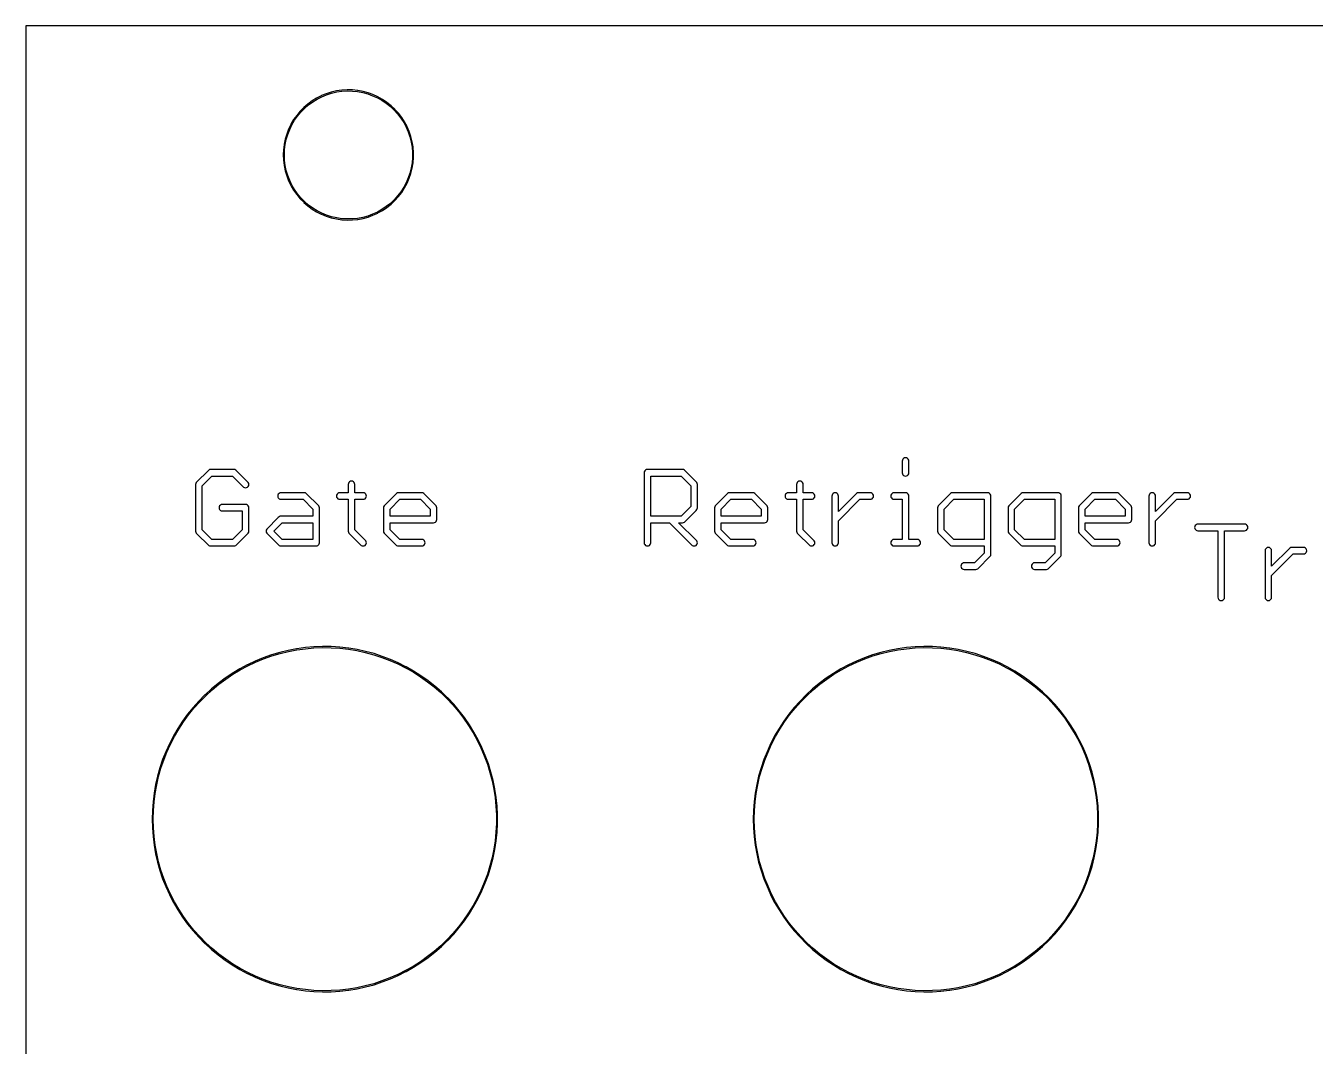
# Model space of a CAD drawing. Extents: x 3 to 66, y 0 to 129.
# Drawn here: x 2.71 to 32.67, y 105.1 to 128.82 of the extents above; entities that cross this region are included whole.
import ezdxf

# ---------------------------------------------------------------- set-up
doc = ezdxf.new("R2010")
doc.units = 0

msp = doc.modelspace()

# ---------------------------------------------------------------- linework, layer by layer
at = {"color": 34, "true_color": 0x008000}
for points in [[(2.7051, 0.3175, 0), (63.32474, 0.3175, 0), (63.32474, 128.81864, 0), (2.7051, 128.81864, 0), (2.7051, 0.3175, 0)], [(10.05078, 127.32257, 0), (9.92886, 127.30479, 0), (9.92493, 127.30417, 0), (9.80555, 127.27623, 0), (9.68871, 127.24067, 0), (9.57441, 127.19495, 0), (9.57086, 127.19315, 0), (9.46165, 127.13727, 0), (9.35751, 127.07377, 0), (9.26099, 127.00011, 0), (9.16701, 126.91883, 0), (9.16419, 126.91602, 0), (9.16418, 126.916, 0), (9.07784, 126.82966, 0), (9.00164, 126.73568, 0), (8.93052, 126.63662, 0), (8.86702, 126.52994, 0), (8.86522, 126.5264, 0), (8.81442, 126.41464, 0), (8.7687, 126.30034, 0), (8.73568, 126.1835, 0), (8.71027, 126.06412, 0), (8.70965, 126.0602, 0), (8.69441, 125.93828, 0), (8.68934, 125.81636, 0), (8.69441, 125.69443, 0), (8.70965, 125.57252, 0), (8.71027, 125.56859, 0), (8.73568, 125.44921, 0), (8.7687, 125.33237, 0), (8.81442, 125.21807, 0), (8.86522, 125.10631, 0), (8.86702, 125.10277, 0), (8.93052, 124.99609, 0), (9.00164, 124.89703, 0), (9.07784, 124.80305, 0), (9.16418, 124.71671, 0), (9.16419, 124.71669, 0), (9.16701, 124.71388, 0), (9.26099, 124.6326, 0), (9.35751, 124.55894, 0), (9.46165, 124.49544, 0), (9.57086, 124.43956, 0), (9.57441, 124.43776, 0), (9.68871, 124.39204, 0), (9.80555, 124.35648, 0), (9.92493, 124.32854, 0), (9.92886, 124.32792, 0), (10.05078, 124.31013, 0), (10.1727, 124.30252, 0), (10.29462, 124.30506, 0), (10.41654, 124.31776, 0), (10.42046, 124.31838, 0), (10.54238, 124.34124, 0), (10.65922, 124.37172, 0), (10.77352, 124.4149, 0), (10.88528, 124.4657, 0), (10.88882, 124.4675, 0), (10.9955, 124.52592, 0), (11.0971, 124.5945, 0), (11.19362, 124.6707, 0), (11.28252, 124.75452, 0), (11.28533, 124.75733, 0), (11.36661, 124.84877, 0), (11.44281, 124.94529, 0), (11.50885, 125.04943, 0), (11.56473, 125.15865, 0), (11.56653, 125.16219, 0), (11.61733, 125.27395, 0), (11.65543, 125.38825, 0), (11.68591, 125.50763, 0), (11.70623, 125.62955, 0), (11.70686, 125.63348, 0), (11.71702, 125.75539, 0), (11.71702, 125.87732, 0), (11.70686, 125.99924, 0), (11.70623, 126.00316, 0), (11.68591, 126.12508, 0), (11.65543, 126.24446, 0), (11.61733, 126.35876, 0), (11.56653, 126.47052, 0), (11.56473, 126.47406, 0), (11.50885, 126.58328, 0), (11.44281, 126.68742, 0), (11.36661, 126.78394, 0), (11.28533, 126.87538, 0), (11.28252, 126.87819, 0), (11.19362, 126.96201, 0), (11.0971, 127.03821, 0), (10.9955, 127.10679, 0), (10.88882, 127.16521, 0), (10.88528, 127.16701, 0), (10.77352, 127.21781, 0), (10.65922, 127.26099, 0), (10.54238, 127.29147, 0), (10.42046, 127.31433, 0), (10.41654, 127.31495, 0), (10.29462, 127.32766, 0), (10.1727, 127.3302, 0), (10.05078, 127.32257, 0)], [(10.41514, 124.343, 0), (10.29462, 124.33045, 0), (10.1727, 124.32792, 0), (10.05078, 124.33553, 0), (9.93221, 124.35282, 0), (9.8134, 124.38063, 0), (9.69656, 124.41619, 0), (9.58236, 124.46187, 0), (9.47658, 124.51599, 0), (9.37243, 124.57949, 0), (9.27591, 124.65315, 0), (9.18194, 124.73443, 0), (9.18192, 124.73444, 0), (9.09839, 124.81798, 0), (9.02219, 124.91196, 0), (8.95107, 125.01102, 0), (8.88838, 125.11634, 0), (8.83857, 125.22592, 0), (8.79285, 125.34022, 0), (8.75982, 125.45706, 0), (8.73472, 125.57507, 0), (8.71982, 125.69443, 0), (8.71474, 125.81636, 0), (8.71982, 125.93828, 0), (8.73472, 126.05763, 0), (8.75982, 126.17565, 0), (8.79285, 126.29249, 0), (8.83857, 126.40679, 0), (8.88838, 126.51637, 0), (8.95107, 126.62169, 0), (9.02219, 126.72075, 0), (9.09839, 126.81473, 0), (9.18192, 126.89827, 0), (9.18194, 126.89828, 0), (9.27591, 126.97956, 0), (9.37243, 127.05322, 0), (9.47658, 127.11672, 0), (9.58236, 127.17084, 0), (9.69656, 127.21652, 0), (9.8134, 127.25208, 0), (9.93221, 127.27989, 0), (10.05078, 127.29718, 0), (10.1727, 127.3048, 0), (10.29462, 127.30226, 0), (10.41514, 127.28971, 0), (10.53453, 127.26732, 0), (10.65137, 127.23684, 0), (10.76567, 127.19366, 0), (10.87594, 127.14354, 0), (10.98057, 127.08624, 0), (11.08217, 127.01766, 0), (11.17869, 126.94146, 0), (11.26566, 126.85946, 0), (11.34606, 126.76901, 0), (11.42226, 126.67249, 0), (11.4883, 126.56835, 0), (11.54247, 126.46247, 0), (11.59318, 126.35091, 0), (11.63128, 126.23661, 0), (11.66176, 126.11723, 0), (11.68148, 125.99894, 0), (11.69161, 125.87732, 0), (11.69161, 125.75539, 0), (11.68147, 125.63376, 0), (11.66176, 125.51548, 0), (11.63128, 125.3961, 0), (11.59318, 125.2818, 0), (11.54247, 125.17024, 0), (11.4883, 125.06436, 0), (11.42226, 124.96022, 0), (11.34606, 124.8637, 0), (11.26566, 124.77325, 0), (11.17869, 124.69125, 0), (11.08217, 124.61505, 0), (10.98057, 124.54647, 0), (10.87594, 124.48917, 0), (10.76567, 124.43905, 0), (10.65137, 124.39587, 0), (10.53453, 124.36539, 0), (10.41514, 124.343, 0)], [(23.15209, 118.35384, 0), (23.17564, 118.35756, 0), (23.19688, 118.36839, 0), (23.21374, 118.38525, 0), (23.22457, 118.40649, 0), (23.22829, 118.43004, 0), (23.22829, 118.70182, 0), (23.22457, 118.72536, 0), (23.21374, 118.7466, 0), (23.19688, 118.76346, 0), (23.17564, 118.77429, 0), (23.15209, 118.77802, 0), (23.12855, 118.77429, 0), (23.10731, 118.76346, 0), (23.09045, 118.7466, 0), (23.07962, 118.72536, 0), (23.07589, 118.70182, 0), (23.07589, 118.43004, 0), (23.07962, 118.40649, 0), (23.09045, 118.38525, 0), (23.10731, 118.36839, 0), (23.12855, 118.35756, 0), (23.15209, 118.35384, 0)], [(7.27202, 117.69344, 0), (7.24847, 117.68971, 0), (7.22723, 117.67888, 0), (7.21037, 117.66202, 0), (7.19954, 117.64078, 0), (7.19582, 117.61724, 0), (7.19954, 117.59369, 0), (7.21037, 117.57245, 0), (7.22723, 117.55559, 0), (7.24847, 117.54476, 0), (7.27202, 117.54104, 0), (7.73683, 117.54104, 0), (7.73683, 117.10419, 0), (7.51117, 116.88064, 0), (7.03032, 116.88064, 0), (6.80466, 117.10419, 0), (6.80466, 118.12803, 0), (7.03047, 118.35384, 0), (7.51102, 118.35384, 0), (7.76825, 118.09661, 0), (7.78949, 118.08578, 0), (7.81303, 118.08206, 0), (7.83658, 118.08578, 0), (7.85782, 118.09661, 0), (7.87468, 118.11347, 0), (7.88551, 118.13471, 0), (7.88923, 118.15826, 0), (7.88551, 118.1818, 0), (7.87468, 118.20304, 0), (7.58604, 118.49168, 0), (7.5648, 118.50251, 0), (7.54125, 118.50624, 0), (7.00024, 118.50624, 0), (6.97669, 118.50251, 0), (6.95545, 118.49168, 0), (6.66681, 118.20304, 0), (6.65598, 118.1818, 0), (6.65226, 118.15826, 0), (6.65226, 117.07368, 0), (6.65598, 117.05013, 0), (6.66681, 117.02889, 0), (6.68367, 117.01203, 0), (6.95545, 116.74279, 0), (6.97669, 116.73196, 0), (7.00024, 116.72824, 0), (7.54125, 116.72824, 0), (7.5648, 116.73196, 0), (7.58604, 116.74279, 0), (7.85782, 117.01203, 0), (7.87468, 117.02889, 0), (7.88551, 117.05013, 0), (7.88923, 117.07368, 0), (7.88923, 117.61724, 0), (7.88551, 117.64078, 0), (7.87468, 117.66202, 0), (7.85782, 117.67888, 0), (7.83658, 117.68971, 0), (7.81303, 117.69344, 0), (7.27202, 117.69344, 0)], [(17.98895, 117.27298, 0), (18.0102, 117.28381, 0), (18.28196, 117.55558, 0), (18.28198, 117.55559, 0), (18.29883, 117.57245, 0), (18.30967, 117.59369, 0), (18.31338, 117.61724, 0), (18.31338, 118.15826, 0), (18.30967, 118.1818, 0), (18.29883, 118.20304, 0), (18.28198, 118.2199, 0), (18.28196, 118.21991, 0), (18.0102, 118.49168, 0), (17.98895, 118.50251, 0), (17.96542, 118.50624, 0), (17.15262, 118.50624, 0), (17.12906, 118.50251, 0), (17.10783, 118.49168, 0), (17.09096, 118.47482, 0), (17.08014, 118.45358, 0), (17.07641, 118.43004, 0), (17.07641, 116.80444, 0), (17.08014, 116.78089, 0), (17.09096, 116.75965, 0), (17.10783, 116.74279, 0), (17.12906, 116.73196, 0), (17.15262, 116.72824, 0), (17.17616, 116.73196, 0), (17.19739, 116.74279, 0), (17.21426, 116.75965, 0), (17.22509, 116.78089, 0), (17.22882, 116.80444, 0), (17.22882, 117.26926, 0), (17.66347, 117.26926, 0), (18.19241, 116.74279, 0), (18.21365, 116.73196, 0), (18.23718, 116.72824, 0), (18.26073, 116.73196, 0), (18.28198, 116.74279, 0), (18.29883, 116.75965, 0), (18.30967, 116.78089, 0), (18.31338, 116.80444, 0), (18.30967, 116.82798, 0), (18.29883, 116.84922, 0), (18.28198, 116.86608, 0), (17.87691, 117.26926, 0), (17.96542, 117.26926, 0), (17.98895, 117.27298, 0)], [(10.54608, 116.72824, 0), (10.56962, 116.73196, 0), (10.59086, 116.74279, 0), (10.60772, 116.75965, 0), (10.61855, 116.78089, 0), (10.62228, 116.80444, 0), (10.61855, 116.82798, 0), (10.60772, 116.84922, 0), (10.59086, 116.86608, 0), (10.3505, 117.10419, 0), (10.3505, 117.81282, 0), (10.54608, 117.81282, 0), (10.56962, 117.81654, 0), (10.59086, 117.82737, 0), (10.60772, 117.84423, 0), (10.61855, 117.86547, 0), (10.62228, 117.88902, 0), (10.61855, 117.91256, 0), (10.60772, 117.9338, 0), (10.59086, 117.95066, 0), (10.56962, 117.96149, 0), (10.54608, 117.96522, 0), (10.3505, 117.96522, 0), (10.3505, 118.15826, 0), (10.34676, 118.1818, 0), (10.33594, 118.20304, 0), (10.31908, 118.2199, 0), (10.29784, 118.23073, 0), (10.2743, 118.23446, 0), (10.25075, 118.23073, 0), (10.22951, 118.2199, 0), (10.21265, 118.20304, 0), (10.20182, 118.1818, 0), (10.1981, 118.15826, 0), (10.1981, 117.96522, 0), (10.0025, 117.96522, 0), (9.97897, 117.96149, 0), (9.95773, 117.95066, 0), (9.94087, 117.9338, 0), (9.93004, 117.91256, 0), (9.92631, 117.88902, 0), (9.93004, 117.86547, 0), (9.94087, 117.84423, 0), (9.95773, 117.82737, 0), (9.97897, 117.81654, 0), (10.0025, 117.81282, 0), (10.1981, 117.81282, 0), (10.1981, 117.07368, 0), (10.20182, 117.05013, 0), (10.21265, 117.02889, 0), (10.22951, 117.01203, 0), (10.50129, 116.74279, 0), (10.52253, 116.73196, 0), (10.54608, 116.72824, 0)], [(17.93519, 117.42166, 0), (17.22882, 117.42166, 0), (17.22882, 118.35384, 0), (17.93518, 118.35384, 0), (18.16099, 118.12803, 0), (18.16099, 117.64746, 0), (17.93519, 117.42166, 0)], [(20.9677, 116.72824, 0), (20.99124, 116.73196, 0), (21.01248, 116.74279, 0), (21.02934, 116.75965, 0), (21.04017, 116.78089, 0), (21.0439, 116.80444, 0), (21.04017, 116.82798, 0), (21.02934, 116.84922, 0), (21.01248, 116.86608, 0), (20.77211, 117.1042, 0), (20.77211, 117.81282, 0), (20.9677, 117.81282, 0), (20.99124, 117.81654, 0), (21.01248, 117.82737, 0), (21.02934, 117.84423, 0), (21.04017, 117.86547, 0), (21.0439, 117.88902, 0), (21.04017, 117.91256, 0), (21.02934, 117.9338, 0), (21.01248, 117.95066, 0), (20.99124, 117.96149, 0), (20.9677, 117.96522, 0), (20.77211, 117.96522, 0), (20.77211, 118.15826, 0), (20.76839, 118.1818, 0), (20.75756, 118.20304, 0), (20.7407, 118.2199, 0), (20.71946, 118.23073, 0), (20.69591, 118.23446, 0), (20.67237, 118.23073, 0), (20.65112, 118.2199, 0), (20.63427, 118.20304, 0), (20.62343, 118.1818, 0), (20.61971, 118.15826, 0), (20.61971, 117.96522, 0), (20.42668, 117.96522, 0), (20.40313, 117.96149, 0), (20.38188, 117.95066, 0), (20.36503, 117.9338, 0), (20.35419, 117.91256, 0), (20.35048, 117.88902, 0), (20.35419, 117.86547, 0), (20.36503, 117.84423, 0), (20.38188, 117.82737, 0), (20.40313, 117.81654, 0), (20.42668, 117.81282, 0), (20.61971, 117.81282, 0), (20.61971, 117.07368, 0), (20.62343, 117.05013, 0), (20.63427, 117.02889, 0), (20.65112, 117.01203, 0), (20.92291, 116.74279, 0), (20.94415, 116.73196, 0), (20.9677, 116.72824, 0)], [(8.63599, 117.96522, 0), (8.61245, 117.96149, 0), (8.59121, 117.95066, 0), (8.57435, 117.9338, 0), (8.56352, 117.91256, 0), (8.55979, 117.88902, 0), (8.56352, 117.86547, 0), (8.57435, 117.84423, 0), (8.59121, 117.82737, 0), (8.61245, 117.81654, 0), (8.63599, 117.81282, 0), (9.14932, 117.81282, 0), (9.37513, 117.587, 0), (9.37513, 117.42166, 0), (8.63599, 117.42166, 0), (8.61245, 117.41793, 0), (8.59121, 117.4071, 0), (8.57435, 117.39024, 0), (8.30511, 117.11846, 0), (8.29428, 117.09722, 0), (8.29055, 117.07368, 0), (8.29428, 117.05013, 0), (8.30511, 117.02889, 0), (8.59121, 116.74279, 0), (8.61245, 116.73196, 0), (8.63599, 116.72824, 0), (9.45133, 116.72824, 0), (9.47488, 116.73196, 0), (9.49612, 116.74279, 0), (9.51298, 116.75965, 0), (9.5238, 116.78089, 0), (9.52753, 116.80444, 0), (9.52753, 117.61724, 0), (9.5238, 117.64078, 0), (9.51298, 117.66202, 0), (9.22434, 117.95066, 0), (9.20309, 117.96149, 0), (9.17955, 117.96522, 0), (8.63599, 117.96522, 0)], [(12.20284, 117.27298, 0), (12.22408, 117.28381, 0), (12.24094, 117.30067, 0), (12.25177, 117.32191, 0), (12.2555, 117.34546, 0), (12.2555, 117.61724, 0), (12.25177, 117.64078, 0), (12.24094, 117.66202, 0), (11.9523, 117.95066, 0), (11.93106, 117.96149, 0), (11.90752, 117.96522, 0), (11.3665, 117.96522, 0), (11.34295, 117.96149, 0), (11.32171, 117.95066, 0), (11.03307, 117.66202, 0), (11.02224, 117.64078, 0), (11.01852, 117.61724, 0), (11.01852, 117.07368, 0), (11.02224, 117.05013, 0), (11.03307, 117.02889, 0), (11.04993, 117.01203, 0), (11.32171, 116.74279, 0), (11.34295, 116.73196, 0), (11.3665, 116.72824, 0), (11.90752, 116.72824, 0), (11.93106, 116.73196, 0), (11.9523, 116.74279, 0), (11.96916, 116.75965, 0), (11.97999, 116.78089, 0), (11.98372, 116.80444, 0), (11.97999, 116.82798, 0), (11.96916, 116.84922, 0), (11.9523, 116.86608, 0), (11.93106, 116.87691, 0), (11.90752, 116.88064, 0), (11.39658, 116.88064, 0), (11.17092, 117.10419, 0), (11.17092, 117.26926, 0), (12.1793, 117.26926, 0), (12.20284, 117.27298, 0)], [(12.1031, 117.42166, 0), (11.17092, 117.42166, 0), (11.17092, 117.58701, 0), (11.39673, 117.81282, 0), (11.87728, 117.81282, 0), (12.1031, 117.587, 0), (12.1031, 117.42166, 0)], [(19.8965, 117.27298, 0), (19.91773, 117.28381, 0), (19.9346, 117.30067, 0), (19.94543, 117.32191, 0), (19.94916, 117.34546, 0), (19.94916, 117.61724, 0), (19.94543, 117.64078, 0), (19.9346, 117.66202, 0), (19.66283, 117.93378, 0), (19.66282, 117.9338, 0), (19.64595, 117.95066, 0), (19.62472, 117.96149, 0), (19.60118, 117.96522, 0), (19.06015, 117.96522, 0), (19.03661, 117.96149, 0), (19.01537, 117.95066, 0), (18.72673, 117.66202, 0), (18.7159, 117.64078, 0), (18.71218, 117.61724, 0), (18.71218, 117.07368, 0), (18.7159, 117.05013, 0), (18.72673, 117.02889, 0), (18.74359, 117.01203, 0), (19.01537, 116.74279, 0), (19.03661, 116.73196, 0), (19.06015, 116.72824, 0), (19.60118, 116.72824, 0), (19.62472, 116.73196, 0), (19.64595, 116.74279, 0), (19.66282, 116.75965, 0), (19.67364, 116.78089, 0), (19.67738, 116.80444, 0), (19.67364, 116.82798, 0), (19.66282, 116.84922, 0), (19.64595, 116.86608, 0), (19.62472, 116.87691, 0), (19.60118, 116.88064, 0), (19.09024, 116.88064, 0), (18.86458, 117.10419, 0), (18.86458, 117.26926, 0), (19.87296, 117.26926, 0), (19.8965, 117.27298, 0)], [(19.79676, 117.42166, 0), (18.86458, 117.42166, 0), (18.86458, 117.58701, 0), (19.09039, 117.81282, 0), (19.57094, 117.81282, 0), (19.79676, 117.587, 0), (19.79676, 117.42166, 0)], [(21.59254, 117.52809, 0), (21.59254, 117.88902, 0), (21.58881, 117.91256, 0), (21.57798, 117.9338, 0), (21.56112, 117.95066, 0), (21.53988, 117.96149, 0), (21.51634, 117.96522, 0), (21.49279, 117.96149, 0), (21.47155, 117.95066, 0), (21.45469, 117.9338, 0), (21.44386, 117.91256, 0), (21.44014, 117.88902, 0), (21.44014, 116.80444, 0), (21.44386, 116.78089, 0), (21.45469, 116.75965, 0), (21.47155, 116.74279, 0), (21.49279, 116.73196, 0), (21.51634, 116.72824, 0), (21.53988, 116.73196, 0), (21.56112, 116.74279, 0), (21.57798, 116.75965, 0), (21.58881, 116.78089, 0), (21.59254, 116.80444, 0), (21.59254, 117.31523, 0), (22.09013, 117.81282, 0), (22.33168, 117.81282, 0), (22.35522, 117.81654, 0), (22.37646, 117.82737, 0), (22.39332, 117.84423, 0), (22.40415, 117.86547, 0), (22.40788, 117.88902, 0), (22.40415, 117.91256, 0), (22.39332, 117.9338, 0), (22.37646, 117.95066, 0), (22.35522, 117.96149, 0), (22.33168, 117.96522, 0), (22.0599, 117.96522, 0), (22.03635, 117.96149, 0), (22.01511, 117.95066, 0), (21.59254, 117.52809, 0)], [(22.88286, 117.96522, 0), (22.85931, 117.96149, 0), (22.83807, 117.95066, 0), (22.82121, 117.9338, 0), (22.81038, 117.91256, 0), (22.80666, 117.88902, 0), (22.81038, 117.86547, 0), (22.82121, 117.84423, 0), (22.83807, 117.82737, 0), (22.85931, 117.81654, 0), (22.88286, 117.81282, 0), (23.07589, 117.81282, 0), (23.07589, 116.88064, 0), (22.88286, 116.88064, 0), (22.85931, 116.87691, 0), (22.83807, 116.86608, 0), (22.82121, 116.84922, 0), (22.81038, 116.82798, 0), (22.80666, 116.80444, 0), (22.81038, 116.78089, 0), (22.82121, 116.75965, 0), (22.83807, 116.74279, 0), (22.85931, 116.73196, 0), (22.88286, 116.72824, 0), (23.42388, 116.72824, 0), (23.44742, 116.73196, 0), (23.46866, 116.74279, 0), (23.48552, 116.75965, 0), (23.49635, 116.78089, 0), (23.50008, 116.80444, 0), (23.49635, 116.82798, 0), (23.48552, 116.84922, 0), (23.46866, 116.86608, 0), (23.44742, 116.87691, 0), (23.42388, 116.88064, 0), (23.22829, 116.88064, 0), (23.22829, 117.88902, 0), (23.22457, 117.91256, 0), (23.21374, 117.9338, 0), (23.19688, 117.95066, 0), (23.17564, 117.96149, 0), (23.15209, 117.96522, 0), (22.88286, 117.96522, 0)], [(25.11874, 116.48787, 0), (25.12957, 116.50911, 0), (25.1333, 116.53266, 0), (25.1333, 117.88902, 0), (25.12957, 117.91256, 0), (25.11874, 117.9338, 0), (25.10188, 117.95066, 0), (25.08064, 117.96149, 0), (25.0571, 117.96522, 0), (24.2443, 117.96522, 0), (24.22075, 117.96149, 0), (24.19951, 117.95066, 0), (23.91087, 117.66202, 0), (23.90004, 117.64078, 0), (23.89632, 117.61724, 0), (23.89632, 117.07368, 0), (23.90004, 117.05013, 0), (23.91087, 117.02889, 0), (23.92773, 117.01203, 0), (24.19951, 116.74279, 0), (24.22075, 116.73196, 0), (24.2443, 116.72824, 0), (24.9809, 116.72824, 0), (24.9809, 116.56289, 0), (24.75509, 116.33708, 0), (24.51608, 116.33708, 0), (24.49253, 116.33335, 0), (24.47129, 116.32252, 0), (24.45443, 116.30566, 0), (24.4436, 116.28442, 0), (24.43988, 116.26088, 0), (24.4436, 116.23733, 0), (24.45443, 116.21609, 0), (24.47129, 116.19923, 0), (24.49253, 116.1884, 0), (24.51608, 116.18468, 0), (24.78532, 116.18468, 0), (24.80886, 116.1884, 0), (24.8301, 116.19923, 0), (25.11874, 116.48787, 0)], [(24.9809, 116.88064, 0), (24.27438, 116.88064, 0), (24.04872, 117.10419, 0), (24.04872, 117.58701, 0), (24.27453, 117.81282, 0), (24.9809, 117.81282, 0), (24.9809, 116.88064, 0)], [(26.75704, 116.48787, 0), (26.76787, 116.50911, 0), (26.77159, 116.53266, 0), (26.77159, 117.88902, 0), (26.76787, 117.91256, 0), (26.75704, 117.9338, 0), (26.74018, 117.95066, 0), (26.71894, 117.96149, 0), (26.69539, 117.96522, 0), (25.88259, 117.96522, 0), (25.85905, 117.96149, 0), (25.83781, 117.95066, 0), (25.54917, 117.66202, 0), (25.53834, 117.64078, 0), (25.53461, 117.61724, 0), (25.53461, 117.07368, 0), (25.53834, 117.05013, 0), (25.54917, 117.02889, 0), (25.56603, 117.01203, 0), (25.83781, 116.74279, 0), (25.85905, 116.73196, 0), (25.88259, 116.72824, 0), (26.61919, 116.72824, 0), (26.61919, 116.56288, 0), (26.39339, 116.33708, 0), (26.15184, 116.33708, 0), (26.12829, 116.33335, 0), (26.10705, 116.32252, 0), (26.09019, 116.30566, 0), (26.07936, 116.28442, 0), (26.07564, 116.26088, 0), (26.07936, 116.23733, 0), (26.09019, 116.21609, 0), (26.10705, 116.19923, 0), (26.12829, 116.1884, 0), (26.15184, 116.18468, 0), (26.42362, 116.18468, 0), (26.44716, 116.1884, 0), (26.4684, 116.19923, 0), (26.75704, 116.48787, 0)], [(26.61919, 116.88064, 0), (25.91268, 116.88064, 0), (25.68701, 117.1042, 0), (25.68701, 117.587, 0), (25.91283, 117.81282, 0), (26.61919, 117.81282, 0), (26.61919, 116.88064, 0)], [(28.3547, 117.27298, 0), (28.37594, 117.28381, 0), (28.3928, 117.30067, 0), (28.40363, 117.32191, 0), (28.40735, 117.34546, 0), (28.40735, 117.61724, 0), (28.40363, 117.64078, 0), (28.3928, 117.66202, 0), (28.12356, 117.9338, 0), (28.1067, 117.95066, 0), (28.08546, 117.96149, 0), (28.06191, 117.96522, 0), (27.51836, 117.96522, 0), (27.49481, 117.96149, 0), (27.47357, 117.95066, 0), (27.18493, 117.66202, 0), (27.1741, 117.64078, 0), (27.17038, 117.61724, 0), (27.17038, 117.07368, 0), (27.1741, 117.05013, 0), (27.18493, 117.02889, 0), (27.20179, 117.01203, 0), (27.47357, 116.74279, 0), (27.49481, 116.73196, 0), (27.51836, 116.72824, 0), (28.06191, 116.72824, 0), (28.08546, 116.73196, 0), (28.1067, 116.74279, 0), (28.12356, 116.75965, 0), (28.13439, 116.78089, 0), (28.13811, 116.80444, 0), (28.13439, 116.82798, 0), (28.12356, 116.84922, 0), (28.1067, 116.86608, 0), (28.08546, 116.87691, 0), (28.06191, 116.88064, 0), (27.54844, 116.88064, 0), (27.32278, 117.10419, 0), (27.32278, 117.26926, 0), (28.33115, 117.26926, 0), (28.3547, 117.27298, 0)], [(28.25495, 117.42166, 0), (27.32278, 117.42166, 0), (27.32278, 117.58701, 0), (27.54859, 117.81282, 0), (28.03139, 117.81282, 0), (28.25495, 117.58715, 0), (28.25495, 117.42166, 0)], [(28.88488, 116.72824, 0), (28.90842, 116.73196, 0), (28.92966, 116.74279, 0), (28.94652, 116.75965, 0), (28.95735, 116.78089, 0), (28.96108, 116.80444, 0), (28.96108, 117.3153, 0), (29.45628, 117.81282, 0), (29.69768, 117.81282, 0), (29.72122, 117.81654, 0), (29.74246, 117.82737, 0), (29.75932, 117.84423, 0), (29.77015, 117.86547, 0), (29.77388, 117.88902, 0), (29.77015, 117.91256, 0), (29.75932, 117.9338, 0), (29.74246, 117.95066, 0), (29.72122, 117.96149, 0), (29.69768, 117.96522, 0), (29.4259, 117.96522, 0), (29.40235, 117.96149, 0), (29.38111, 117.95066, 0), (29.36425, 117.9338, 0), (28.96108, 117.52874, 0), (28.96108, 117.88902, 0), (28.95735, 117.91256, 0), (28.94652, 117.9338, 0), (28.92966, 117.95066, 0), (28.90842, 117.96149, 0), (28.88488, 117.96522, 0), (28.86133, 117.96149, 0), (28.84009, 117.95066, 0), (28.82323, 117.9338, 0), (28.8124, 117.91256, 0), (28.80868, 117.88902, 0), (28.80868, 116.80444, 0), (28.8124, 116.78089, 0), (28.82323, 116.75965, 0), (28.84009, 116.74279, 0), (28.86133, 116.73196, 0), (28.88488, 116.72824, 0)], [(9.37513, 116.88064, 0), (8.66622, 116.88064, 0), (8.47297, 117.07389, 0), (8.66652, 117.26926, 0), (9.37513, 117.26926, 0), (9.37513, 116.88064, 0)], [(29.9466, 117.23623, 0), (29.92305, 117.23251, 0), (29.90181, 117.22168, 0), (29.88495, 117.20482, 0), (29.87412, 117.18358, 0), (29.8704, 117.16003, 0), (29.87412, 117.13649, 0), (29.88495, 117.11525, 0), (29.90181, 117.09839, 0), (29.92305, 117.08756, 0), (29.9466, 117.08383, 0), (30.41141, 117.08383, 0), (30.41141, 115.53444, 0), (30.41514, 115.51089, 0), (30.42597, 115.48965, 0), (30.44283, 115.47279, 0), (30.46407, 115.46196, 0), (30.48761, 115.45824, 0), (30.51116, 115.46196, 0), (30.5324, 115.47279, 0), (30.54926, 115.48965, 0), (30.56009, 115.51089, 0), (30.56381, 115.53444, 0), (30.56381, 117.08383, 0), (31.03118, 117.08383, 0), (31.05472, 117.08756, 0), (31.07596, 117.09839, 0), (31.09282, 117.11525, 0), (31.10365, 117.13649, 0), (31.10738, 117.16003, 0), (31.10365, 117.18358, 0), (31.09282, 117.20482, 0), (31.07596, 117.22168, 0), (31.05472, 117.23251, 0), (31.03118, 117.23623, 0), (29.9466, 117.23623, 0)], [(31.65856, 116.25809, 0), (31.65856, 116.61902, 0), (31.65483, 116.64256, 0), (31.644, 116.6638, 0), (31.62714, 116.68066, 0), (31.6059, 116.69149, 0), (31.58236, 116.69522, 0), (31.55881, 116.69149, 0), (31.53757, 116.68066, 0), (31.52071, 116.6638, 0), (31.50988, 116.64256, 0), (31.50616, 116.61902, 0), (31.50616, 115.53444, 0), (31.50988, 115.51089, 0), (31.52071, 115.48965, 0), (31.53757, 115.47279, 0), (31.55881, 115.46196, 0), (31.58236, 115.45824, 0), (31.6059, 115.46196, 0), (31.62714, 115.47279, 0), (31.644, 115.48965, 0), (31.65483, 115.51089, 0), (31.65856, 115.53444, 0), (31.65856, 116.04523, 0), (32.15615, 116.54282, 0), (32.3977, 116.54282, 0), (32.42123, 116.54654, 0), (32.44248, 116.55737, 0), (32.45933, 116.57423, 0), (32.47017, 116.59547, 0), (32.4739, 116.61902, 0), (32.47017, 116.64256, 0), (32.45933, 116.6638, 0), (32.44248, 116.68066, 0), (32.42123, 116.69149, 0), (32.3977, 116.69522, 0), (32.1259, 116.69522, 0), (32.10237, 116.69149, 0), (32.08113, 116.68066, 0), (31.65856, 116.25809, 0)], [(9.40307, 114.38381, 0), (9.20242, 114.36604, 0), (9.00428, 114.3381, 0), (9.00037, 114.33747, 0), (8.80225, 114.29937, 0), (8.60666, 114.25111, 0), (8.41363, 114.19523, 0), (8.22566, 114.12919, 0), (8.03771, 114.05299, 0), (7.85737, 113.96663, 0), (7.85383, 113.96483, 0), (7.67603, 113.87085, 0), (7.50331, 113.76671, 0), (7.33567, 113.65495, 0), (7.17565, 113.53303, 0), (7.02071, 113.40603, 0), (6.87085, 113.26887, 0), (6.86804, 113.26606, 0), (6.72834, 113.12382, 0), (6.59372, 112.97396, 0), (6.46672, 112.81648, 0), (6.34988, 112.65392, 0), (6.24066, 112.48628, 0), (6.13906, 112.31356, 0), (6.13885, 112.31315, 0), (6.04508, 112.13322, 0), (6.04328, 112.12968, 0), (5.962, 111.9468, 0), (5.8858, 111.76138, 0), (5.8223, 111.57088, 0), (5.76642, 111.37784, 0), (5.72324, 111.18226, 0), (5.68768, 110.98414, 0), (5.68706, 110.98021, 0), (5.66166, 110.77955, 0), (5.64642, 110.5789, 0), (5.64134, 110.37824, 0), (5.64642, 110.17758, 0), (5.66166, 109.97691, 0), (5.68706, 109.77626, 0), (5.68768, 109.77233, 0), (5.72324, 109.57421, 0), (5.76642, 109.37863, 0), (5.8223, 109.18559, 0), (5.8858, 108.99509, 0), (5.962, 108.80967, 0), (6.04328, 108.62679, 0), (6.04508, 108.62325, 0), (6.13906, 108.44291, 0), (6.24066, 108.27019, 0), (6.34988, 108.10255, 0), (6.46672, 107.93999, 0), (6.59372, 107.78251, 0), (6.72834, 107.63265, 0), (6.86804, 107.49041, 0), (6.87085, 107.4876, 0), (7.02071, 107.35044, 0), (7.17565, 107.22344, 0), (7.33567, 107.10152, 0), (7.50331, 106.98976, 0), (7.67603, 106.88562, 0), (7.85383, 106.79164, 0), (7.85737, 106.78984, 0), (8.03771, 106.70348, 0), (8.22566, 106.62728, 0), (8.41363, 106.56124, 0), (8.60666, 106.50536, 0), (8.80225, 106.4571, 0), (9.00037, 106.419, 0), (9.00428, 106.41838, 0), (9.20242, 106.39044, 0), (9.40307, 106.37266, 0), (9.60373, 106.36504, 0), (9.80439, 106.36758, 0), (10.00505, 106.38028, 0), (10.20572, 106.40314, 0), (10.20964, 106.40376, 0), (10.40776, 106.43678, 0), (10.60334, 106.47996, 0), (10.79892, 106.53076, 0), (10.98942, 106.59426, 0), (11.17738, 106.66538, 0), (11.3628, 106.74666, 0), (11.5406, 106.83556, 0), (11.54414, 106.83736, 0), (11.7194, 106.93642, 0), (11.88958, 107.04564, 0), (12.05468, 107.16248, 0), (12.21216, 107.2844, 0), (12.36456, 107.41648, 0), (12.50934, 107.55618, 0), (12.51215, 107.55899, 0), (12.64931, 107.70631, 0), (12.77885, 107.85871, 0), (12.90077, 108.01873, 0), (13.01507, 108.18383, 0), (13.12175, 108.35655, 0), (13.21827, 108.53181, 0), (13.22007, 108.53535, 0), (13.30643, 108.71569, 0), (13.38517, 108.90111, 0), (13.45629, 109.09161, 0), (13.51471, 109.28211, 0), (13.56551, 109.47769, 0), (13.60615, 109.67327, 0), (13.60678, 109.67719, 0), (13.63726, 109.87785, 0), (13.65758, 110.07598, 0), (13.66773, 110.27663, 0), (13.66773, 110.47983, 0), (13.65758, 110.6805, 0), (13.63726, 110.87862, 0), (13.60678, 111.07927, 0), (13.60615, 111.0832, 0), (13.56551, 111.27878, 0), (13.51471, 111.47436, 0), (13.45629, 111.66486, 0), (13.38517, 111.85536, 0), (13.30643, 112.04078, 0), (13.22007, 112.22112, 0), (13.21827, 112.22466, 0), (13.12175, 112.39992, 0), (13.01507, 112.57264, 0), (12.90077, 112.73774, 0), (12.77885, 112.89776, 0), (12.64931, 113.05016, 0), (12.51215, 113.19748, 0), (12.50934, 113.20029, 0), (12.36456, 113.33999, 0), (12.21216, 113.47207, 0), (12.05468, 113.59399, 0), (11.88958, 113.71083, 0), (11.7194, 113.82005, 0), (11.54414, 113.91911, 0), (11.5406, 113.92091, 0), (11.3628, 114.00981, 0), (11.17738, 114.09109, 0), (10.98942, 114.16221, 0), (10.79892, 114.22571, 0), (10.60334, 114.27651, 0), (10.40776, 114.31969, 0), (10.20964, 114.35271, 0), (10.20572, 114.35333, 0), (10.00505, 114.3762, 0), (9.80439, 114.3889, 0), (9.60373, 114.39143, 0), (9.40307, 114.38381, 0)], [(10.00505, 106.40567, 0), (9.80439, 106.39298, 0), (9.60373, 106.39044, 0), (9.40307, 106.39805, 0), (9.20242, 106.41583, 0), (9.00696, 106.44339, 0), (8.8101, 106.48125, 0), (8.61452, 106.52951, 0), (8.42148, 106.58539, 0), (8.23352, 106.65143, 0), (8.04556, 106.72763, 0), (7.86665, 106.8133, 0), (7.69096, 106.90617, 0), (7.51824, 107.01031, 0), (7.3506, 107.12207, 0), (7.19058, 107.24399, 0), (7.03564, 107.37099, 0), (6.88628, 107.5077, 0), (6.74889, 107.64758, 0), (6.61427, 107.79744, 0), (6.48727, 107.95492, 0), (6.37043, 108.11748, 0), (6.26121, 108.28512, 0), (6.15961, 108.45784, 0), (6.06717, 108.63522, 0), (5.98615, 108.81752, 0), (5.90995, 109.00294, 0), (5.84645, 109.19344, 0), (5.79057, 109.38648, 0), (5.74739, 109.58206, 0), (5.71225, 109.77784, 0), (5.68705, 109.97691, 0), (5.67181, 110.17758, 0), (5.66673, 110.37824, 0), (5.67181, 110.5789, 0), (5.68705, 110.77955, 0), (5.71225, 110.97863, 0), (5.74739, 111.17441, 0), (5.79057, 111.36999, 0), (5.84645, 111.56303, 0), (5.90995, 111.75353, 0), (5.98615, 111.93895, 0), (6.06717, 112.12125, 0), (6.15961, 112.29863, 0), (6.26121, 112.47135, 0), (6.37043, 112.63899, 0), (6.48727, 112.80155, 0), (6.61427, 112.95903, 0), (6.74889, 113.10889, 0), (6.88628, 113.24877, 0), (7.03564, 113.38548, 0), (7.19058, 113.51248, 0), (7.3506, 113.6344, 0), (7.51824, 113.74616, 0), (7.69096, 113.8503, 0), (7.86665, 113.94317, 0), (8.04556, 114.02884, 0), (8.23352, 114.10504, 0), (8.42148, 114.17108, 0), (8.61452, 114.22696, 0), (8.8101, 114.27522, 0), (9.00696, 114.31308, 0), (9.20242, 114.34064, 0), (9.40307, 114.35842, 0), (9.60373, 114.36604, 0), (9.80439, 114.3635, 0), (10.00505, 114.3508, 0), (10.20506, 114.32802, 0), (10.39991, 114.29554, 0), (10.59549, 114.25236, 0), (10.79107, 114.20156, 0), (10.98157, 114.13806, 0), (11.16953, 114.06694, 0), (11.35495, 113.98566, 0), (11.52967, 113.8983, 0), (11.70447, 113.7995, 0), (11.87465, 113.69028, 0), (12.03975, 113.57344, 0), (12.19723, 113.45152, 0), (12.34963, 113.31944, 0), (12.4925, 113.18158, 0), (12.62876, 113.03523, 0), (12.7583, 112.88283, 0), (12.88022, 112.72281, 0), (12.99452, 112.55771, 0), (13.1012, 112.38499, 0), (13.19692, 112.21119, 0), (13.28228, 112.03293, 0), (13.36102, 111.84751, 0), (13.43214, 111.65701, 0), (13.49056, 111.46651, 0), (13.54136, 111.27093, 0), (13.58191, 111.07579, 0), (13.61185, 110.87862, 0), (13.63217, 110.6805, 0), (13.64233, 110.47983, 0), (13.64233, 110.27663, 0), (13.63217, 110.07598, 0), (13.61185, 109.87785, 0), (13.58191, 109.6807, 0), (13.54136, 109.48554, 0), (13.49056, 109.28996, 0), (13.43214, 109.09946, 0), (13.36102, 108.90896, 0), (13.28228, 108.72354, 0), (13.19692, 108.54528, 0), (13.1012, 108.37148, 0), (12.99452, 108.19876, 0), (12.88022, 108.03366, 0), (12.7583, 107.87364, 0), (12.62876, 107.72124, 0), (12.4925, 107.57489, 0), (12.34963, 107.43703, 0), (12.19723, 107.30495, 0), (12.03975, 107.18303, 0), (11.87465, 107.06619, 0), (11.70447, 106.95697, 0), (11.52967, 106.85817, 0), (11.35495, 106.77081, 0), (11.16953, 106.68953, 0), (10.98157, 106.61841, 0), (10.79107, 106.55491, 0), (10.59549, 106.50411, 0), (10.39991, 106.46093, 0), (10.20525, 106.42849, 0), (10.00505, 106.40567, 0)], [(23.37308, 114.38381, 0), (23.17242, 114.36604, 0), (22.9743, 114.3381, 0), (22.97037, 114.33747, 0), (22.77225, 114.29937, 0), (22.57667, 114.25111, 0), (22.38363, 114.19523, 0), (22.19567, 114.12919, 0), (22.00771, 114.05299, 0), (21.82737, 113.96663, 0), (21.82383, 113.96483, 0), (21.64603, 113.87085, 0), (21.47331, 113.76671, 0), (21.30567, 113.65495, 0), (21.14565, 113.53303, 0), (20.99071, 113.40603, 0), (20.84085, 113.26887, 0), (20.83804, 113.26606, 0), (20.69834, 113.12382, 0), (20.56372, 112.97396, 0), (20.43672, 112.81648, 0), (20.31988, 112.65392, 0), (20.21066, 112.48628, 0), (20.10906, 112.31356, 0), (20.10885, 112.31315, 0), (20.01508, 112.13322, 0), (20.01328, 112.12968, 0), (19.93199, 111.9468, 0), (19.85579, 111.76138, 0), (19.7923, 111.57088, 0), (19.73642, 111.37784, 0), (19.69324, 111.18226, 0), (19.65768, 110.98414, 0), (19.65705, 110.98021, 0), (19.63166, 110.77955, 0), (19.61642, 110.5789, 0), (19.61132, 110.37824, 0), (19.61642, 110.17758, 0), (19.63166, 109.97691, 0), (19.65705, 109.77626, 0), (19.65768, 109.77233, 0), (19.69324, 109.57421, 0), (19.73642, 109.37863, 0), (19.7923, 109.18559, 0), (19.85579, 108.99509, 0), (19.93199, 108.80967, 0), (20.01328, 108.62679, 0), (20.01508, 108.62325, 0), (20.10906, 108.44291, 0), (20.21066, 108.27019, 0), (20.31988, 108.10255, 0), (20.43672, 107.93999, 0), (20.56372, 107.78251, 0), (20.69834, 107.63265, 0), (20.83804, 107.49041, 0), (20.84085, 107.4876, 0), (20.99071, 107.35044, 0), (21.14565, 107.22344, 0), (21.30567, 107.10152, 0), (21.47331, 106.98976, 0), (21.64603, 106.88562, 0), (21.82383, 106.79164, 0), (21.82737, 106.78984, 0), (22.00771, 106.70348, 0), (22.19567, 106.62728, 0), (22.38363, 106.56124, 0), (22.57667, 106.50536, 0), (22.77225, 106.4571, 0), (22.97037, 106.419, 0), (22.9743, 106.41838, 0), (23.17242, 106.39044, 0), (23.37308, 106.37266, 0), (23.57374, 106.36504, 0), (23.7744, 106.36758, 0), (23.97506, 106.38028, 0), (24.17572, 106.40314, 0), (24.17964, 106.40376, 0), (24.37776, 106.43678, 0), (24.57334, 106.47996, 0), (24.76892, 106.53076, 0), (24.95942, 106.59426, 0), (25.14738, 106.66538, 0), (25.3328, 106.74666, 0), (25.5106, 106.83556, 0), (25.51414, 106.83736, 0), (25.6894, 106.93642, 0), (25.85958, 107.04564, 0), (26.02468, 107.16248, 0), (26.18216, 107.2844, 0), (26.33456, 107.41648, 0), (26.47934, 107.55618, 0), (26.48215, 107.55899, 0), (26.61931, 107.70631, 0), (26.74885, 107.85871, 0), (26.87077, 108.01873, 0), (26.98507, 108.18383, 0), (27.09175, 108.35655, 0), (27.18827, 108.53181, 0), (27.19007, 108.53535, 0), (27.27643, 108.71569, 0), (27.35517, 108.90111, 0), (27.42629, 109.09161, 0), (27.48471, 109.28211, 0), (27.53551, 109.47769, 0), (27.57615, 109.67327, 0), (27.57677, 109.67719, 0), (27.60725, 109.87785, 0), (27.62757, 110.07598, 0), (27.63773, 110.27663, 0), (27.63773, 110.47983, 0), (27.62757, 110.6805, 0), (27.60725, 110.87862, 0), (27.57677, 111.07927, 0), (27.57615, 111.0832, 0), (27.53551, 111.27878, 0), (27.48471, 111.47436, 0), (27.42629, 111.66486, 0), (27.35517, 111.85536, 0), (27.27643, 112.04078, 0), (27.19007, 112.22112, 0), (27.18827, 112.22466, 0), (27.09175, 112.39992, 0), (26.98507, 112.57264, 0), (26.87077, 112.73774, 0), (26.74885, 112.89776, 0), (26.61931, 113.05016, 0), (26.48215, 113.19748, 0), (26.47934, 113.20029, 0), (26.33456, 113.33999, 0), (26.18216, 113.47207, 0), (26.02468, 113.59399, 0), (25.85958, 113.71083, 0), (25.6894, 113.82005, 0), (25.51414, 113.91911, 0), (25.5106, 113.92091, 0), (25.3328, 114.00981, 0), (25.14738, 114.09109, 0), (24.95942, 114.16221, 0), (24.76892, 114.22571, 0), (24.57334, 114.27651, 0), (24.37776, 114.31969, 0), (24.17964, 114.35271, 0), (24.17572, 114.35333, 0), (23.97506, 114.3762, 0), (23.7744, 114.3889, 0), (23.57374, 114.39143, 0), (23.37308, 114.38381, 0)], [(23.97506, 106.40567, 0), (23.7744, 106.39298, 0), (23.57374, 106.39044, 0), (23.37308, 106.39805, 0), (23.17242, 106.41583, 0), (22.97691, 106.4434, 0), (22.7801, 106.48125, 0), (22.58452, 106.52951, 0), (22.39148, 106.58539, 0), (22.20352, 106.65143, 0), (22.01556, 106.72763, 0), (21.83665, 106.8133, 0), (21.66096, 106.90617, 0), (21.48824, 107.01031, 0), (21.3206, 107.12207, 0), (21.16058, 107.24399, 0), (21.00564, 107.37099, 0), (20.85627, 107.5077, 0), (20.71888, 107.64758, 0), (20.58427, 107.79744, 0), (20.45727, 107.95492, 0), (20.34043, 108.11748, 0), (20.23121, 108.28512, 0), (20.12961, 108.45784, 0), (20.03717, 108.63522, 0), (19.95615, 108.81752, 0), (19.87995, 109.00294, 0), (19.81645, 109.19344, 0), (19.76057, 109.38648, 0), (19.71739, 109.58206, 0), (19.68225, 109.77784, 0), (19.65705, 109.97691, 0), (19.64182, 110.17758, 0), (19.63673, 110.37824, 0), (19.64182, 110.5789, 0), (19.65705, 110.77955, 0), (19.68225, 110.97863, 0), (19.71739, 111.17441, 0), (19.76057, 111.36999, 0), (19.81645, 111.56303, 0), (19.87995, 111.75353, 0), (19.95615, 111.93895, 0), (20.03717, 112.12125, 0), (20.12961, 112.29863, 0), (20.23121, 112.47135, 0), (20.34043, 112.63899, 0), (20.45727, 112.80155, 0), (20.58427, 112.95903, 0), (20.71888, 113.10889, 0), (20.85627, 113.24877, 0), (21.00564, 113.38548, 0), (21.16058, 113.51248, 0), (21.3206, 113.6344, 0), (21.48824, 113.74616, 0), (21.66096, 113.8503, 0), (21.83665, 113.94317, 0), (22.01556, 114.02884, 0), (22.20352, 114.10504, 0), (22.39148, 114.17108, 0), (22.58452, 114.22696, 0), (22.7801, 114.27522, 0), (22.97691, 114.31307, 0), (23.17242, 114.34064, 0), (23.37308, 114.35842, 0), (23.57374, 114.36604, 0), (23.7744, 114.3635, 0), (23.97506, 114.3508, 0), (24.17506, 114.32802, 0), (24.36991, 114.29554, 0), (24.56549, 114.25236, 0), (24.76107, 114.20156, 0), (24.95157, 114.13806, 0), (25.13953, 114.06694, 0), (25.32495, 113.98566, 0), (25.49967, 113.8983, 0), (25.67447, 113.7995, 0), (25.84465, 113.69028, 0), (26.00975, 113.57344, 0), (26.16723, 113.45152, 0), (26.31963, 113.31944, 0), (26.4625, 113.18158, 0), (26.59876, 113.03523, 0), (26.7283, 112.88283, 0), (26.85022, 112.72281, 0), (26.96452, 112.55771, 0), (27.0712, 112.38499, 0), (27.16692, 112.21119, 0), (27.25228, 112.03293, 0), (27.33102, 111.84751, 0), (27.40214, 111.65701, 0), (27.46056, 111.46651, 0), (27.51136, 111.27093, 0), (27.55191, 111.07579, 0), (27.58186, 110.87862, 0), (27.60217, 110.6805, 0), (27.61233, 110.47983, 0), (27.61233, 110.27663, 0), (27.60217, 110.07598, 0), (27.58186, 109.87785, 0), (27.55191, 109.68071, 0), (27.51136, 109.48554, 0), (27.46056, 109.28996, 0), (27.40214, 109.09946, 0), (27.33102, 108.90896, 0), (27.25228, 108.72354, 0), (27.16692, 108.54528, 0), (27.0712, 108.37148, 0), (26.96452, 108.19876, 0), (26.85022, 108.03366, 0), (26.7283, 107.87364, 0), (26.59876, 107.72124, 0), (26.4625, 107.57489, 0), (26.31963, 107.43703, 0), (26.16723, 107.30495, 0), (26.00975, 107.18303, 0), (25.84465, 107.06619, 0), (25.67447, 106.95697, 0), (25.49967, 106.85817, 0), (25.32495, 106.77081, 0), (25.13953, 106.68953, 0), (24.95157, 106.61841, 0), (24.76107, 106.55491, 0), (24.56549, 106.50411, 0), (24.36991, 106.46093, 0), (24.17525, 106.42849, 0), (23.97506, 106.40567, 0)]]:
    msp.add_polyline3d(points, close=True, dxfattribs=at)
at = {"color": 5, "true_color": 0x0000ff}
msp.add_polyline3d([(63.32474, 0.3175, 0), (63.32474, 45.35957, 0), (63.33304, 45.36787, 0), (63.34387, 45.38911, 0), (63.3476, 45.41266, 0), (63.3476, 46.76902, 0), (63.34387, 46.79256, 0), (63.33304, 46.8138, 0), (63.32474, 46.8221, 0), (63.32474, 60.46241, 0), (63.4702, 60.60787, 0), (63.48103, 60.62911, 0), (63.48475, 60.65266, 0), (63.48475, 62.00902, 0), (63.48103, 62.03256, 0), (63.4702, 62.0538, 0), (63.45334, 62.07066, 0), (63.4321, 62.08149, 0), (63.40855, 62.08522, 0), (63.32474, 62.08522, 0), (63.32474, 128.81863, 0), (2.7051, 128.81863, 0), (2.7051, 0.3175, 0), (63.32474, 0.3175, 0)], close=True, dxfattribs=at)

doc.saveas('drawing.dxf')
